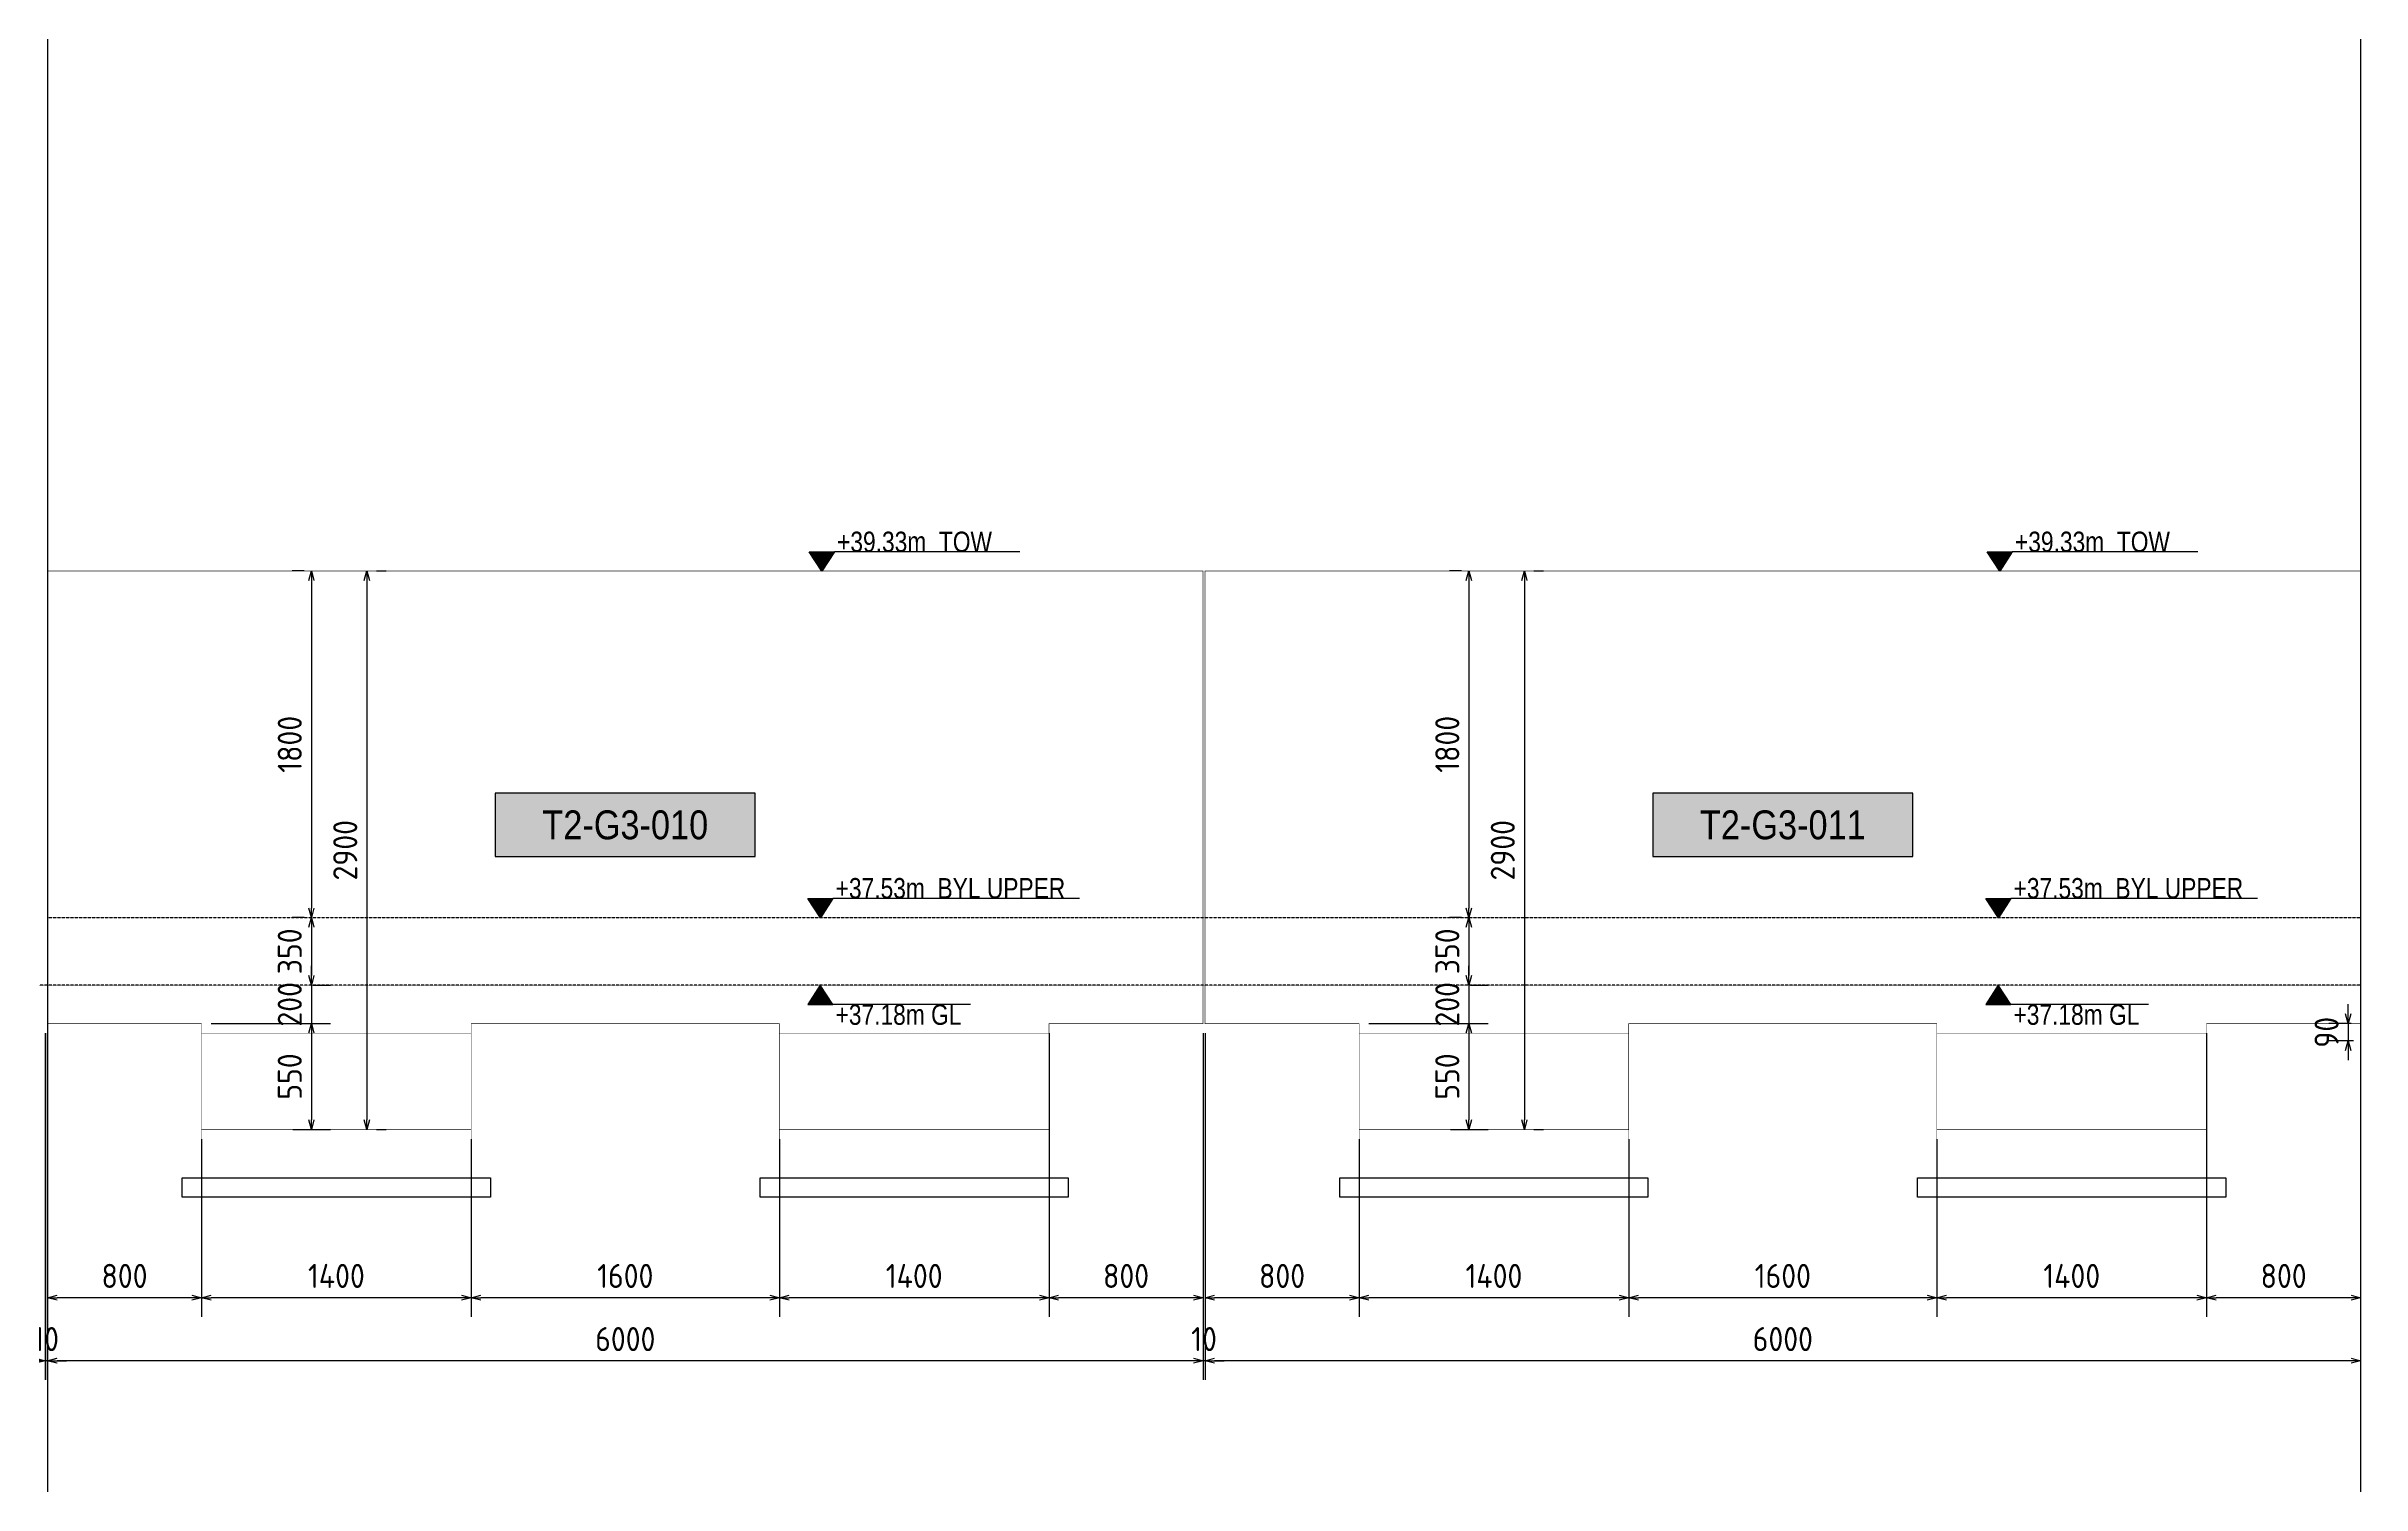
# Model space of a CAD drawing. Header units: centimetres. Extents: x -6122352 to 7132207, y -1694241 to 1947892.
# Drawn here: x 3614100 to 3626121, y 812790 to 820258 of the extents above; entities that cross this region are included whole.
import ezdxf
from ezdxf.enums import TextEntityAlignment as Align

# ---------------------------------------------------------------- set-up
doc = ezdxf.new("R2010")
doc.units = ezdxf.units.CM
doc.header["$MEASUREMENT"] = 0
doc.header["$PDMODE"] = 66
doc.header["$PDSIZE"] = 100
doc.linetypes.add('DASHED2', pattern=[0.375, 0.25, -0.125])
doc.linetypes.add('HIDDEN', pattern=[0.375, 0.25, -0.125])
for name, color, linetype in [('@MI-TYPE-01', 30, 'Continuous'), ('@MI-TYPE-02', 6, 'Continuous'), ('JML-Dimension', 1, 'Continuous'), ('PANEL-TAGS', 7, 'Continuous'), ('SECTION', 130, 'Continuous')]:
    doc.layers.add(name, color=color, linetype=linetype)
doc.styles.add('PANELTAG_STYLE', font='arial.ttf')
doc.styles.add('Schueco-BEMSTIL', font='isocpeur.ttf', dxfattribs={"width": 0.9})
doc.styles.add('txt-Pisa-std', font='arial.ttf', dxfattribs={"width": 0.8})
doc.dimstyles.new('MI- JWC-TXT-2.5 MM', dxfattribs={"dimscale": 1.5, "dimtxt": 2.5, "dimasz": 1, "dimexe": 2, "dimexo": 1, "dimgap": 1, "dimtad": 1, "dimdec": 0, "dimdsep": 46, "dimtxsty": 'Schueco-BEMSTIL', "dimblk": 'OPEN30', "dimcen": 0, "dimdle": 2, "dimclrd": 140, "dimclre": 8, "dimclrt": 40, "dimadec": 0, "dimazin": 2, "dimtfac": 1, "dimtdec": 0, "dimtix": 1, "dimtmove": 2, "dimatfit": 3, "dimldrblk": 'OPEN', "dimfxl": 2, "dimlwd": -1, "dimlwe": -1, "dimarcsym": 0})

# ---------------------------------------------------------------- blocks, each defined once
blk = doc.blocks.new('_Open30')
at = {"color": 0, "linetype": 'ByBlock', "lineweight": -2}
for p, q in [((-1, 0.27), (0, 0)), ((0, 0), (-1, -0.27)), ((0, 0), (-1, 0))]:
    blk.add_line(p, q, dxfattribs=at)
blk = doc.blocks.new('*D2556')
at = {"layer": '@MI-TYPE-01', "color": 8, "transparency": 16777216}
for p, q in [((3614094, 815134), (3614094, 813334)), ((3614104, 815134), (3614104, 813334))]:
    blk.add_line(p, q, dxfattribs=at)
at = {"layer": '@MI-TYPE-01', "color": 140, "transparency": 16777216}
for p, q in [((3614044, 813434), (3613994, 813434)), ((3614104, 813434), (3614094, 813434)), ((3614154, 813434), (3614204, 813434))]:
    blk.add_line(p, q, dxfattribs=at)
at = {"layer": 'Defpoints', "color": 0, "transparency": 16777216}
for p in [(3614094, 815184), (3614104, 815184), (3614094, 813434)]:
    blk.add_point(p, dxfattribs=at)
at = {"layer": '@MI-TYPE-01', "color": 140, "transparency": 16777216, "xscale": 50, "yscale": 50, "zscale": 50}
blk.add_blockref('_Open30', (3614094, 813434), dxfattribs=at)
at = {"layer": '@MI-TYPE-01', "color": 140, "transparency": 16777216, "xscale": 50, "yscale": 50, "zscale": 50, "rotation": 180}
blk.add_blockref('_Open30', (3614104, 813434), dxfattribs=at)
at = {"layer": '@MI-TYPE-01', "color": 40, "transparency": 16777216, "insert": (3614099, 813546), "char_height": 125, "attachment_point": 5, "style": 'Schueco-BEMSTIL'}
blk.add_mtext('10', dxfattribs=at)
blk = doc.blocks.new('_Open')
at = {"color": 0, "linetype": 'ByBlock', "lineweight": -2}
for p, q in [((-1, 0.2), (0, 0)), ((-1, -0.2), (0, 0)), ((0, 0), (-1, 0))]:
    blk.add_line(p, q, dxfattribs=at)
blk = doc.blocks.new('*D2579')
at = {"layer": '@MI-TYPE-01', "color": 8, "transparency": 16777216}
for p, q in [((3619306, 815134), (3619306, 813661)), ((3620106, 815134), (3620106, 813661))]:
    blk.add_line(p, q, dxfattribs=at)
at = {"layer": '@MI-TYPE-01', "color": 140, "transparency": 16777216}
blk.add_line((3620056, 813761), (3619356, 813761), dxfattribs=at)
at = {"layer": 'Defpoints', "color": 0, "transparency": 16777216}
for p in [(3619306, 815184), (3620106, 815184), (3619306, 813761)]:
    blk.add_point(p, dxfattribs=at)
at = {"layer": '@MI-TYPE-01', "color": 140, "transparency": 16777216, "xscale": 50, "yscale": 50, "zscale": 50, "rotation": 180}
blk.add_blockref('_Open30', (3619306, 813761), dxfattribs=at)
at = {"layer": '@MI-TYPE-01', "color": 140, "transparency": 16777216, "xscale": 50, "yscale": 50, "zscale": 50}
blk.add_blockref('_Open30', (3620106, 813761), dxfattribs=at)
at = {"layer": '@MI-TYPE-01', "color": 40, "transparency": 16777216, "insert": (3619706, 813874), "char_height": 125, "attachment_point": 5, "style": 'Schueco-BEMSTIL'}
blk.add_mtext('800', dxfattribs=at)
blk = doc.blocks.new('*D2580')
at = {"layer": '@MI-TYPE-01', "color": 8, "transparency": 16777216}
for p, q in [((3619306, 815134), (3619306, 813661)), ((3617906, 814584), (3617906, 813661))]:
    blk.add_line(p, q, dxfattribs=at)
at = {"layer": '@MI-TYPE-01', "color": 140, "transparency": 16777216}
blk.add_line((3619256, 813761), (3617956, 813761), dxfattribs=at)
at = {"layer": 'Defpoints', "color": 0, "transparency": 16777216}
for p in [(3619306, 815184), (3617906, 814634), (3617906, 813761)]:
    blk.add_point(p, dxfattribs=at)
at = {"layer": '@MI-TYPE-01', "color": 140, "transparency": 16777216, "xscale": 50, "yscale": 50, "zscale": 50, "rotation": 180}
blk.add_blockref('_Open30', (3617906, 813761), dxfattribs=at)
at = {"layer": '@MI-TYPE-01', "color": 140, "transparency": 16777216, "xscale": 50, "yscale": 50, "zscale": 50}
blk.add_blockref('_Open30', (3619306, 813761), dxfattribs=at)
at = {"layer": '@MI-TYPE-01', "color": 40, "transparency": 16777216, "insert": (3618606, 813874), "char_height": 125, "attachment_point": 5, "style": 'Schueco-BEMSTIL'}
blk.add_mtext('1400', dxfattribs=at)
blk = doc.blocks.new('*D2581')
at = {"layer": '@MI-TYPE-01', "color": 8, "transparency": 16777216}
for p, q in [((3616306, 814584), (3616306, 813661)), ((3617906, 814584), (3617906, 813661))]:
    blk.add_line(p, q, dxfattribs=at)
at = {"layer": '@MI-TYPE-01', "color": 140, "transparency": 16777216}
blk.add_line((3617856, 813761), (3616356, 813761), dxfattribs=at)
at = {"layer": 'Defpoints', "color": 0, "transparency": 16777216}
for p in [(3616306, 814634), (3617906, 814634), (3616306, 813761)]:
    blk.add_point(p, dxfattribs=at)
at = {"layer": '@MI-TYPE-01', "color": 140, "transparency": 16777216, "xscale": 50, "yscale": 50, "zscale": 50, "rotation": 180}
blk.add_blockref('_Open30', (3616306, 813761), dxfattribs=at)
at = {"layer": '@MI-TYPE-01', "color": 140, "transparency": 16777216, "xscale": 50, "yscale": 50, "zscale": 50}
blk.add_blockref('_Open30', (3617906, 813761), dxfattribs=at)
at = {"layer": '@MI-TYPE-01', "color": 40, "transparency": 16777216, "insert": (3617106, 813874), "char_height": 125, "attachment_point": 5, "style": 'Schueco-BEMSTIL'}
blk.add_mtext('1600', dxfattribs=at)
blk = doc.blocks.new('*D2582')
at = {"layer": '@MI-TYPE-01', "color": 8, "transparency": 16777216}
for p, q in [((3614906, 814584), (3614906, 813661)), ((3616306, 814584), (3616306, 813661))]:
    blk.add_line(p, q, dxfattribs=at)
at = {"layer": '@MI-TYPE-01', "color": 140, "transparency": 16777216}
blk.add_line((3616256, 813761), (3614956, 813761), dxfattribs=at)
at = {"layer": 'Defpoints', "color": 0, "transparency": 16777216}
for p in [(3614906, 814634), (3616306, 814634), (3614906, 813761)]:
    blk.add_point(p, dxfattribs=at)
at = {"layer": '@MI-TYPE-01', "color": 140, "transparency": 16777216, "xscale": 50, "yscale": 50, "zscale": 50, "rotation": 180}
blk.add_blockref('_Open30', (3614906, 813761), dxfattribs=at)
at = {"layer": '@MI-TYPE-01', "color": 140, "transparency": 16777216, "xscale": 50, "yscale": 50, "zscale": 50}
blk.add_blockref('_Open30', (3616306, 813761), dxfattribs=at)
at = {"layer": '@MI-TYPE-01', "color": 40, "transparency": 16777216, "insert": (3615606, 813874), "char_height": 125, "attachment_point": 5, "style": 'Schueco-BEMSTIL'}
blk.add_mtext('1400', dxfattribs=at)
blk = doc.blocks.new('*D2583')
at = {"layer": '@MI-TYPE-01', "color": 8, "transparency": 16777216}
for p, q in [((3614106, 815134), (3614106, 813661)), ((3614906, 814584), (3614906, 813661))]:
    blk.add_line(p, q, dxfattribs=at)
at = {"layer": '@MI-TYPE-01', "color": 140, "transparency": 16777216}
blk.add_line((3614856, 813761), (3614156, 813761), dxfattribs=at)
at = {"layer": 'Defpoints', "color": 0, "transparency": 16777216}
for p in [(3614106, 815184), (3614906, 814634), (3614106, 813761)]:
    blk.add_point(p, dxfattribs=at)
at = {"layer": '@MI-TYPE-01', "color": 140, "transparency": 16777216, "xscale": 50, "yscale": 50, "zscale": 50, "rotation": 180}
blk.add_blockref('_Open30', (3614106, 813761), dxfattribs=at)
at = {"layer": '@MI-TYPE-01', "color": 140, "transparency": 16777216, "xscale": 50, "yscale": 50, "zscale": 50}
blk.add_blockref('_Open30', (3614906, 813761), dxfattribs=at)
at = {"layer": '@MI-TYPE-01', "color": 40, "transparency": 16777216, "insert": (3614506, 813874), "char_height": 125, "attachment_point": 5, "style": 'Schueco-BEMSTIL'}
blk.add_mtext('800', dxfattribs=at)
blk = doc.blocks.new('*D2584')
at = {"layer": '@MI-TYPE-01', "color": 8, "transparency": 16777216}
for p, q in [((3614106, 815134), (3614106, 813334)), ((3620106, 815134), (3620106, 813334))]:
    blk.add_line(p, q, dxfattribs=at)
at = {"layer": '@MI-TYPE-01', "color": 140, "transparency": 16777216}
blk.add_line((3620056, 813434), (3614156, 813434), dxfattribs=at)
at = {"layer": 'Defpoints', "color": 0, "transparency": 16777216}
for p in [(3614106, 815184), (3620106, 815184), (3614106, 813434)]:
    blk.add_point(p, dxfattribs=at)
at = {"layer": '@MI-TYPE-01', "color": 140, "transparency": 16777216, "xscale": 50, "yscale": 50, "zscale": 50, "rotation": 180}
blk.add_blockref('_Open30', (3614106, 813434), dxfattribs=at)
at = {"layer": '@MI-TYPE-01', "color": 140, "transparency": 16777216, "xscale": 50, "yscale": 50, "zscale": 50}
blk.add_blockref('_Open30', (3620106, 813434), dxfattribs=at)
at = {"layer": '@MI-TYPE-01', "color": 40, "transparency": 16777216, "insert": (3617106, 813546), "char_height": 125, "attachment_point": 5, "style": 'Schueco-BEMSTIL'}
blk.add_mtext('6000', dxfattribs=at)
blk = doc.blocks.new('*D2587')
at = {"layer": '@MI-TYPE-01', "color": 8, "transparency": 16777216}
for p, q in [((3620106, 815134), (3620106, 813334)), ((3620116, 815134), (3620116, 813334))]:
    blk.add_line(p, q, dxfattribs=at)
at = {"layer": '@MI-TYPE-01', "color": 140, "transparency": 16777216}
for p, q in [((3620056, 813434), (3620006, 813434)), ((3620116, 813434), (3620106, 813434)), ((3620166, 813434), (3620216, 813434))]:
    blk.add_line(p, q, dxfattribs=at)
at = {"layer": 'Defpoints', "color": 0, "transparency": 16777216}
for p in [(3620106, 815184), (3620116, 815184), (3620106, 813434)]:
    blk.add_point(p, dxfattribs=at)
at = {"layer": '@MI-TYPE-01', "color": 140, "transparency": 16777216, "xscale": 50, "yscale": 50, "zscale": 50}
blk.add_blockref('_Open30', (3620106, 813434), dxfattribs=at)
at = {"layer": '@MI-TYPE-01', "color": 140, "transparency": 16777216, "xscale": 50, "yscale": 50, "zscale": 50, "rotation": 180}
blk.add_blockref('_Open30', (3620116, 813434), dxfattribs=at)
at = {"layer": '@MI-TYPE-01', "color": 40, "transparency": 16777216, "insert": (3620111, 813546), "char_height": 125, "attachment_point": 5, "style": 'Schueco-BEMSTIL'}
blk.add_mtext('10', dxfattribs=at)
blk = doc.blocks.new('T2-ELE FT')
at = {"color": 12, "linetype": 'HIDDEN', "ltscale": 5, "const_width": 2}
blk.add_lwpolyline([(30306558, 1676366), (30306558, 1676866), (30307958, 1676866), (30307958, 1676366)], dxfattribs=at)
at = {"color": 12, "ltscale": 20, "const_width": 2}
blk.add_lwpolyline([(30306558, 1676366), (30307958, 1676366), (30307958, 1676116), (30306558, 1676116)], close=True, dxfattribs=at)
at = {"color": 8, "ltscale": 20}
blk.add_lwpolyline([(30306458, 1676116), (30308058, 1676116), (30308058, 1676016), (30306458, 1676016)], close=True, dxfattribs=at)
blk = doc.blocks.new('*D2585')
at = {"layer": '@MI-TYPE-01', "color": 8, "transparency": 16777216}
for p, q in [((3615438, 817534), (3615376, 817534)), ((3615438, 815734), (3615376, 815734))]:
    blk.add_line(p, q, dxfattribs=at)
at = {"layer": '@MI-TYPE-01', "color": 140, "transparency": 16777216}
blk.add_line((3615476, 817484), (3615476, 815784), dxfattribs=at)
at = {"layer": 'Defpoints', "color": 0, "transparency": 16777216}
for p in [(3615488, 817534), (3615476, 815734), (3615488, 815734)]:
    blk.add_point(p, dxfattribs=at)
at = {"layer": '@MI-TYPE-01', "color": 140, "transparency": 16777216, "xscale": 50, "yscale": 50, "zscale": 50}
for p, rotation in [((3615476, 817534), 90), ((3615476, 815734), 270)]:
    blk.add_blockref('_Open30', p, dxfattribs=dict(at, rotation=rotation))
at = {"layer": '@MI-TYPE-01', "color": 40, "transparency": 16777216, "insert": (3615364, 816634), "char_height": 125, "attachment_point": 5, "rotation": 90, "style": 'Schueco-BEMSTIL'}
blk.add_mtext('1800', dxfattribs=at)
blk = doc.blocks.new('*D2586')
at = {"layer": '@MI-TYPE-01', "color": 140, "transparency": 16777216}
blk.add_line((3615764, 817484), (3615764, 814684), dxfattribs=at)
at = {"layer": '@MI-TYPE-01', "color": 8, "transparency": 16777216}
for p, q in [((3615814, 817534), (3615864, 817534)), ((3615814, 814634), (3615864, 814634))]:
    blk.add_line(p, q, dxfattribs=at)
at = {"layer": 'Defpoints', "color": 0, "transparency": 16777216}
for p in [(3615764, 817534), (3615764, 814634), (3615764, 814634)]:
    blk.add_point(p, dxfattribs=at)
at = {"layer": '@MI-TYPE-01', "color": 140, "transparency": 16777216, "xscale": 50, "yscale": 50, "zscale": 50}
for p, rotation in [((3615764, 817534), 90), ((3615764, 814634), 270)]:
    blk.add_blockref('_Open30', p, dxfattribs=dict(at, rotation=rotation))
at = {"layer": '@MI-TYPE-01', "color": 40, "transparency": 16777216, "insert": (3615652, 816084), "char_height": 125, "attachment_point": 5, "rotation": 90, "style": 'Schueco-BEMSTIL'}
blk.add_mtext('2900', dxfattribs=at)
blk = doc.blocks.new('*D2575')
at = {"layer": '@MI-TYPE-01', "color": 8, "transparency": 16777216}
for p, q in [((3625316, 815134), (3625316, 813661)), ((3626116, 815134), (3626116, 813661))]:
    blk.add_line(p, q, dxfattribs=at)
at = {"layer": '@MI-TYPE-01', "color": 140, "transparency": 16777216}
blk.add_line((3626066, 813761), (3625366, 813761), dxfattribs=at)
at = {"layer": 'Defpoints', "color": 0, "transparency": 16777216}
for p in [(3625316, 815184), (3626116, 815184), (3625316, 813761)]:
    blk.add_point(p, dxfattribs=at)
at = {"layer": '@MI-TYPE-01', "color": 140, "transparency": 16777216, "xscale": 50, "yscale": 50, "zscale": 50, "rotation": 180}
blk.add_blockref('_Open30', (3625316, 813761), dxfattribs=at)
at = {"layer": '@MI-TYPE-01', "color": 140, "transparency": 16777216, "xscale": 50, "yscale": 50, "zscale": 50}
blk.add_blockref('_Open30', (3626116, 813761), dxfattribs=at)
at = {"layer": '@MI-TYPE-01', "color": 40, "transparency": 16777216, "insert": (3625716, 813874), "char_height": 125, "attachment_point": 5, "style": 'Schueco-BEMSTIL'}
blk.add_mtext('800', dxfattribs=at)
blk = doc.blocks.new('*D2576')
at = {"layer": '@MI-TYPE-01', "color": 8, "transparency": 16777216}
for p, q in [((3625316, 815134), (3625316, 813661)), ((3623916, 814584), (3623916, 813661))]:
    blk.add_line(p, q, dxfattribs=at)
at = {"layer": '@MI-TYPE-01', "color": 140, "transparency": 16777216}
blk.add_line((3625266, 813761), (3623966, 813761), dxfattribs=at)
at = {"layer": 'Defpoints', "color": 0, "transparency": 16777216}
for p in [(3625316, 815184), (3623916, 814634), (3623916, 813761)]:
    blk.add_point(p, dxfattribs=at)
at = {"layer": '@MI-TYPE-01', "color": 140, "transparency": 16777216, "xscale": 50, "yscale": 50, "zscale": 50, "rotation": 180}
blk.add_blockref('_Open30', (3623916, 813761), dxfattribs=at)
at = {"layer": '@MI-TYPE-01', "color": 140, "transparency": 16777216, "xscale": 50, "yscale": 50, "zscale": 50}
blk.add_blockref('_Open30', (3625316, 813761), dxfattribs=at)
at = {"layer": '@MI-TYPE-01', "color": 40, "transparency": 16777216, "insert": (3624616, 813874), "char_height": 125, "attachment_point": 5, "style": 'Schueco-BEMSTIL'}
blk.add_mtext('1400', dxfattribs=at)
blk = doc.blocks.new('*D2577')
at = {"layer": '@MI-TYPE-01', "color": 8, "transparency": 16777216}
for p, q in [((3622316, 814584), (3622316, 813661)), ((3623916, 814584), (3623916, 813661))]:
    blk.add_line(p, q, dxfattribs=at)
at = {"layer": '@MI-TYPE-01', "color": 140, "transparency": 16777216}
blk.add_line((3623866, 813761), (3622366, 813761), dxfattribs=at)
at = {"layer": 'Defpoints', "color": 0, "transparency": 16777216}
for p in [(3622316, 814634), (3623916, 814634), (3622316, 813761)]:
    blk.add_point(p, dxfattribs=at)
at = {"layer": '@MI-TYPE-01', "color": 140, "transparency": 16777216, "xscale": 50, "yscale": 50, "zscale": 50, "rotation": 180}
blk.add_blockref('_Open30', (3622316, 813761), dxfattribs=at)
at = {"layer": '@MI-TYPE-01', "color": 140, "transparency": 16777216, "xscale": 50, "yscale": 50, "zscale": 50}
blk.add_blockref('_Open30', (3623916, 813761), dxfattribs=at)
at = {"layer": '@MI-TYPE-01', "color": 40, "transparency": 16777216, "insert": (3623116, 813874), "char_height": 125, "attachment_point": 5, "style": 'Schueco-BEMSTIL'}
blk.add_mtext('1600', dxfattribs=at)
blk = doc.blocks.new('*D2578')
at = {"layer": '@MI-TYPE-01', "color": 8, "transparency": 16777216}
for p, q in [((3620916, 814584), (3620916, 813661)), ((3622316, 814584), (3622316, 813661))]:
    blk.add_line(p, q, dxfattribs=at)
at = {"layer": '@MI-TYPE-01', "color": 140, "transparency": 16777216}
blk.add_line((3622266, 813761), (3620966, 813761), dxfattribs=at)
at = {"layer": 'Defpoints', "color": 0, "transparency": 16777216}
for p in [(3620916, 814634), (3622316, 814634), (3620916, 813761)]:
    blk.add_point(p, dxfattribs=at)
at = {"layer": '@MI-TYPE-01', "color": 140, "transparency": 16777216, "xscale": 50, "yscale": 50, "zscale": 50, "rotation": 180}
blk.add_blockref('_Open30', (3620916, 813761), dxfattribs=at)
at = {"layer": '@MI-TYPE-01', "color": 140, "transparency": 16777216, "xscale": 50, "yscale": 50, "zscale": 50}
blk.add_blockref('_Open30', (3622316, 813761), dxfattribs=at)
at = {"layer": '@MI-TYPE-01', "color": 40, "transparency": 16777216, "insert": (3621616, 813874), "char_height": 125, "attachment_point": 5, "style": 'Schueco-BEMSTIL'}
blk.add_mtext('1400', dxfattribs=at)
blk = doc.blocks.new('*D2572')
at = {"layer": '@MI-TYPE-01', "color": 8, "transparency": 16777216}
for p, q in [((3620116, 815134), (3620116, 813661)), ((3620916, 814584), (3620916, 813661))]:
    blk.add_line(p, q, dxfattribs=at)
at = {"layer": '@MI-TYPE-01', "color": 140, "transparency": 16777216}
blk.add_line((3620866, 813761), (3620166, 813761), dxfattribs=at)
at = {"layer": 'Defpoints', "color": 0, "transparency": 16777216}
for p in [(3620116, 815184), (3620916, 814634), (3620116, 813761)]:
    blk.add_point(p, dxfattribs=at)
at = {"layer": '@MI-TYPE-01', "color": 140, "transparency": 16777216, "xscale": 50, "yscale": 50, "zscale": 50, "rotation": 180}
blk.add_blockref('_Open30', (3620116, 813761), dxfattribs=at)
at = {"layer": '@MI-TYPE-01', "color": 140, "transparency": 16777216, "xscale": 50, "yscale": 50, "zscale": 50}
blk.add_blockref('_Open30', (3620916, 813761), dxfattribs=at)
at = {"layer": '@MI-TYPE-01', "color": 40, "transparency": 16777216, "insert": (3620516, 813874), "char_height": 125, "attachment_point": 5, "style": 'Schueco-BEMSTIL'}
blk.add_mtext('800', dxfattribs=at)
blk = doc.blocks.new('*D2573')
at = {"layer": '@MI-TYPE-01', "color": 8, "transparency": 16777216}
for p, q in [((3620116, 815134), (3620116, 813334)), ((3626116, 815134), (3626116, 813334))]:
    blk.add_line(p, q, dxfattribs=at)
at = {"layer": '@MI-TYPE-01', "color": 140, "transparency": 16777216}
blk.add_line((3626066, 813434), (3620166, 813434), dxfattribs=at)
at = {"layer": 'Defpoints', "color": 0, "transparency": 16777216}
for p in [(3620116, 815184), (3626116, 815184), (3620116, 813434)]:
    blk.add_point(p, dxfattribs=at)
at = {"layer": '@MI-TYPE-01', "color": 140, "transparency": 16777216, "xscale": 50, "yscale": 50, "zscale": 50, "rotation": 180}
blk.add_blockref('_Open30', (3620116, 813434), dxfattribs=at)
at = {"layer": '@MI-TYPE-01', "color": 140, "transparency": 16777216, "xscale": 50, "yscale": 50, "zscale": 50}
blk.add_blockref('_Open30', (3626116, 813434), dxfattribs=at)
at = {"layer": '@MI-TYPE-01', "color": 40, "transparency": 16777216, "insert": (3623116, 813546), "char_height": 125, "attachment_point": 5, "style": 'Schueco-BEMSTIL'}
blk.add_mtext('6000', dxfattribs=at)
blk = doc.blocks.new('*D2574')
at = {"layer": '@MI-TYPE-01', "color": 8, "transparency": 16777216}
for p, q in [((3620106, 815134), (3620106, 813334)), ((3620116, 815134), (3620116, 813334))]:
    blk.add_line(p, q, dxfattribs=at)
at = {"layer": '@MI-TYPE-01', "color": 140, "transparency": 16777216}
for p, q in [((3620056, 813434), (3620006, 813434)), ((3620116, 813434), (3620106, 813434)), ((3620166, 813434), (3620216, 813434))]:
    blk.add_line(p, q, dxfattribs=at)
at = {"layer": 'Defpoints', "color": 0, "transparency": 16777216}
for p in [(3620106, 815184), (3620116, 815184), (3620106, 813434)]:
    blk.add_point(p, dxfattribs=at)
at = {"layer": '@MI-TYPE-01', "color": 140, "transparency": 16777216, "xscale": 50, "yscale": 50, "zscale": 50}
blk.add_blockref('_Open30', (3620106, 813434), dxfattribs=at)
at = {"layer": '@MI-TYPE-01', "color": 140, "transparency": 16777216, "xscale": 50, "yscale": 50, "zscale": 50, "rotation": 180}
blk.add_blockref('_Open30', (3620116, 813434), dxfattribs=at)
at = {"layer": '@MI-TYPE-01', "color": 40, "transparency": 16777216, "insert": (3620111, 813546), "char_height": 125, "attachment_point": 5, "style": 'Schueco-BEMSTIL'}
blk.add_mtext('10', dxfattribs=at)
blk = doc.blocks.new('*U2058')
at = {"layer": 'JML-Dimension'}
h = blk.add_hatch(color=10, dxfattribs=at)
h.dxf.hatch_style = 1
h.paths.add_polyline_path([(0, 0), (-1.54, 2.37), (1.54, 2.37)])
blk.add_line((24.31, 2.37), (1.54, 2.37), dxfattribs=at)
blk.add_lwpolyline([(0, 0), (-1.54, 2.37), (1.54, 2.37), (0, 0)], dxfattribs=at)
at = {"color": 5, "style": 'txt-Pisa-std', "width": 0.8}
blk.add_attdef('+0.0', text='', height=2.5, dxfattribs=at).set_placement((1.87, 2.37), align=Align.BOTTOM_LEFT)
blk = doc.blocks.new('*U2056')
at = {"layer": 'JML-Dimension'}
h = blk.add_hatch(color=10, dxfattribs=at)
h.dxf.hatch_style = 1
h.paths.add_polyline_path([(0, 0), (-1.54, 2.37), (1.54, 2.37)])
blk.add_line((31.81, 2.37), (1.54, 2.37), dxfattribs=at)
blk.add_lwpolyline([(0, 0), (-1.54, 2.37), (1.54, 2.37), (0, 0)], dxfattribs=at)
at = {"color": 5, "style": 'txt-Pisa-std', "width": 0.8}
blk.add_attdef('+0.0', text='', height=2.5, dxfattribs=at).set_placement((1.87, 2.37), align=Align.BOTTOM_LEFT)
blk = doc.blocks.new('*U2214')
at = {"layer": 'JML-Dimension'}
h = blk.add_hatch(color=10, dxfattribs=at)
h.dxf.hatch_style = 1
h.paths.add_polyline_path([(0, 0), (-1.54, 2.37), (1.54, 2.37)])
blk.add_line((18.43, 2.37), (1.54, 2.37), dxfattribs=at)
blk.add_lwpolyline([(0, 0), (-1.54, 2.37), (1.54, 2.37), (0, 0)], dxfattribs=at)
at = {"color": 5, "style": 'txt-Pisa-std', "width": 0.8}
blk.add_attdef('+0.0', text='', height=2.5, dxfattribs=at).set_placement((1.87, 2.37), align=Align.BOTTOM_LEFT)
blk = doc.blocks.new('*D2588')
at = {"layer": '@MI-TYPE-01', "color": 8, "transparency": 16777216}
for p, q in [((3615438, 815734), (3615376, 815734)), ((3615484, 815384), (3615576, 815384))]:
    blk.add_line(p, q, dxfattribs=at)
at = {"layer": '@MI-TYPE-01', "color": 140, "transparency": 16777216}
blk.add_line((3615476, 815684), (3615476, 815434), dxfattribs=at)
at = {"layer": 'Defpoints', "color": 0, "transparency": 16777216}
for p in [(3615488, 815734), (3615434, 815384), (3615476, 815384)]:
    blk.add_point(p, dxfattribs=at)
at = {"layer": '@MI-TYPE-01', "color": 140, "transparency": 16777216, "xscale": 50, "yscale": 50, "zscale": 50}
for p, rotation in [((3615476, 815734), 90), ((3615476, 815384), 270)]:
    blk.add_blockref('_Open30', p, dxfattribs=dict(at, rotation=rotation))
at = {"layer": '@MI-TYPE-01', "color": 40, "transparency": 16777216, "insert": (3615364, 815559), "char_height": 125, "attachment_point": 5, "rotation": 90, "style": 'Schueco-BEMSTIL'}
blk.add_mtext('350', dxfattribs=at)
blk = doc.blocks.new('*D2589')
at = {"layer": '@MI-TYPE-01', "color": 140, "transparency": 16777216}
for p, q in [((3615476, 815434), (3615476, 815484)), ((3615476, 815384), (3615476, 815184)), ((3615476, 815134), (3615476, 815084))]:
    blk.add_line(p, q, dxfattribs=at)
at = {"layer": '@MI-TYPE-01', "color": 8, "transparency": 16777216}
for p, q in [((3615484, 815384), (3615576, 815384)), ((3614956, 815184), (3615576, 815184))]:
    blk.add_line(p, q, dxfattribs=at)
at = {"layer": 'Defpoints', "color": 0, "transparency": 16777216}
for p in [(3615434, 815384), (3614906, 815184), (3615476, 815184)]:
    blk.add_point(p, dxfattribs=at)
at = {"layer": '@MI-TYPE-01', "color": 140, "transparency": 16777216, "xscale": 50, "yscale": 50, "zscale": 50}
for p, rotation in [((3615476, 815384), 270), ((3615476, 815184), 90)]:
    blk.add_blockref('_Open30', p, dxfattribs=dict(at, rotation=rotation))
at = {"layer": '@MI-TYPE-01', "color": 40, "transparency": 16777216, "insert": (3615364, 815284), "char_height": 125, "attachment_point": 5, "rotation": 90, "style": 'Schueco-BEMSTIL'}
blk.add_mtext('200', dxfattribs=at)
blk = doc.blocks.new('*D2590')
at = {"layer": '@MI-TYPE-01', "color": 8, "transparency": 16777216}
for p, q in [((3614956, 815184), (3615576, 815184)), ((3615380, 814634), (3615576, 814634))]:
    blk.add_line(p, q, dxfattribs=at)
at = {"layer": '@MI-TYPE-01', "color": 140, "transparency": 16777216}
blk.add_line((3615476, 815134), (3615476, 814684), dxfattribs=at)
at = {"layer": 'Defpoints', "color": 0, "transparency": 16777216}
for p in [(3614906, 815184), (3615330, 814634), (3615476, 814634)]:
    blk.add_point(p, dxfattribs=at)
at = {"layer": '@MI-TYPE-01', "color": 140, "transparency": 16777216, "xscale": 50, "yscale": 50, "zscale": 50}
for p, rotation in [((3615476, 815184), 90), ((3615476, 814634), 270)]:
    blk.add_blockref('_Open30', p, dxfattribs=dict(at, rotation=rotation))
at = {"layer": '@MI-TYPE-01', "color": 40, "transparency": 16777216, "insert": (3615364, 814909), "char_height": 125, "attachment_point": 5, "rotation": 90, "style": 'Schueco-BEMSTIL'}
blk.add_mtext('550', dxfattribs=at)
blk = doc.blocks.new('*D2594')
at = {"layer": '@MI-TYPE-01', "color": 8, "transparency": 16777216}
for p, q in [((3621448, 817534), (3621386, 817534)), ((3621448, 815734), (3621386, 815734))]:
    blk.add_line(p, q, dxfattribs=at)
at = {"layer": '@MI-TYPE-01', "color": 140, "transparency": 16777216}
blk.add_line((3621486, 817484), (3621486, 815784), dxfattribs=at)
at = {"layer": 'Defpoints', "color": 0, "transparency": 16777216}
for p in [(3621498, 817534), (3621486, 815734), (3621498, 815734)]:
    blk.add_point(p, dxfattribs=at)
at = {"layer": '@MI-TYPE-01', "color": 140, "transparency": 16777216, "xscale": 50, "yscale": 50, "zscale": 50}
for p, rotation in [((3621486, 817534), 90), ((3621486, 815734), 270)]:
    blk.add_blockref('_Open30', p, dxfattribs=dict(at, rotation=rotation))
at = {"layer": '@MI-TYPE-01', "color": 40, "transparency": 16777216, "insert": (3621374, 816634), "char_height": 125, "attachment_point": 5, "rotation": 90, "style": 'Schueco-BEMSTIL'}
blk.add_mtext('1800', dxfattribs=at)
blk = doc.blocks.new('*D2595')
at = {"layer": '@MI-TYPE-01', "color": 140, "transparency": 16777216}
blk.add_line((3621774, 817484), (3621774, 814684), dxfattribs=at)
at = {"layer": '@MI-TYPE-01', "color": 8, "transparency": 16777216}
for p, q in [((3621824, 817534), (3621874, 817534)), ((3621824, 814634), (3621874, 814634))]:
    blk.add_line(p, q, dxfattribs=at)
at = {"layer": 'Defpoints', "color": 0, "transparency": 16777216}
for p in [(3621774, 817534), (3621774, 814634), (3621774, 814634)]:
    blk.add_point(p, dxfattribs=at)
at = {"layer": '@MI-TYPE-01', "color": 140, "transparency": 16777216, "xscale": 50, "yscale": 50, "zscale": 50}
for p, rotation in [((3621774, 817534), 90), ((3621774, 814634), 270)]:
    blk.add_blockref('_Open30', p, dxfattribs=dict(at, rotation=rotation))
at = {"layer": '@MI-TYPE-01', "color": 40, "transparency": 16777216, "insert": (3621662, 816084), "char_height": 125, "attachment_point": 5, "rotation": 90, "style": 'Schueco-BEMSTIL'}
blk.add_mtext('2900', dxfattribs=at)
blk = doc.blocks.new('*D2591')
at = {"layer": '@MI-TYPE-01', "color": 8, "transparency": 16777216}
for p, q in [((3621448, 815734), (3621386, 815734)), ((3621494, 815384), (3621586, 815384))]:
    blk.add_line(p, q, dxfattribs=at)
at = {"layer": '@MI-TYPE-01', "color": 140, "transparency": 16777216}
blk.add_line((3621486, 815684), (3621486, 815434), dxfattribs=at)
at = {"layer": 'Defpoints', "color": 0, "transparency": 16777216}
for p in [(3621498, 815734), (3621444, 815384), (3621486, 815384)]:
    blk.add_point(p, dxfattribs=at)
at = {"layer": '@MI-TYPE-01', "color": 140, "transparency": 16777216, "xscale": 50, "yscale": 50, "zscale": 50}
for p, rotation in [((3621486, 815734), 90), ((3621486, 815384), 270)]:
    blk.add_blockref('_Open30', p, dxfattribs=dict(at, rotation=rotation))
at = {"layer": '@MI-TYPE-01', "color": 40, "transparency": 16777216, "insert": (3621374, 815559), "char_height": 125, "attachment_point": 5, "rotation": 90, "style": 'Schueco-BEMSTIL'}
blk.add_mtext('350', dxfattribs=at)
blk = doc.blocks.new('*D2592')
at = {"layer": '@MI-TYPE-01', "color": 140, "transparency": 16777216}
for p, q in [((3621486, 815434), (3621486, 815484)), ((3621486, 815384), (3621486, 815184)), ((3621486, 815134), (3621486, 815084))]:
    blk.add_line(p, q, dxfattribs=at)
at = {"layer": '@MI-TYPE-01', "color": 8, "transparency": 16777216}
for p, q in [((3621494, 815384), (3621586, 815384)), ((3620966, 815184), (3621586, 815184))]:
    blk.add_line(p, q, dxfattribs=at)
at = {"layer": 'Defpoints', "color": 0, "transparency": 16777216}
for p in [(3621444, 815384), (3620916, 815184), (3621486, 815184)]:
    blk.add_point(p, dxfattribs=at)
at = {"layer": '@MI-TYPE-01', "color": 140, "transparency": 16777216, "xscale": 50, "yscale": 50, "zscale": 50}
for p, rotation in [((3621486, 815384), 270), ((3621486, 815184), 90)]:
    blk.add_blockref('_Open30', p, dxfattribs=dict(at, rotation=rotation))
at = {"layer": '@MI-TYPE-01', "color": 40, "transparency": 16777216, "insert": (3621374, 815284), "char_height": 125, "attachment_point": 5, "rotation": 90, "style": 'Schueco-BEMSTIL'}
blk.add_mtext('200', dxfattribs=at)
blk = doc.blocks.new('*D2593')
at = {"layer": '@MI-TYPE-01', "color": 8, "transparency": 16777216}
for p, q in [((3620966, 815184), (3621586, 815184)), ((3621390, 814634), (3621586, 814634))]:
    blk.add_line(p, q, dxfattribs=at)
at = {"layer": '@MI-TYPE-01', "color": 140, "transparency": 16777216}
blk.add_line((3621486, 815134), (3621486, 814684), dxfattribs=at)
at = {"layer": 'Defpoints', "color": 0, "transparency": 16777216}
for p in [(3620916, 815184), (3621340, 814634), (3621486, 814634)]:
    blk.add_point(p, dxfattribs=at)
at = {"layer": '@MI-TYPE-01', "color": 140, "transparency": 16777216, "xscale": 50, "yscale": 50, "zscale": 50}
for p, rotation in [((3621486, 815184), 90), ((3621486, 814634), 270)]:
    blk.add_blockref('_Open30', p, dxfattribs=dict(at, rotation=rotation))
at = {"layer": '@MI-TYPE-01', "color": 40, "transparency": 16777216, "insert": (3621374, 814909), "char_height": 125, "attachment_point": 5, "rotation": 90, "style": 'Schueco-BEMSTIL'}
blk.add_mtext('550', dxfattribs=at)
blk = doc.blocks.new('*D2772')
at = {"layer": '@MI-TYPE-01', "color": 140, "transparency": 16777216}
for p, q in [((3615476, 815434), (3615476, 815484)), ((3615476, 815384), (3615476, 815184)), ((3615476, 815134), (3615476, 815084))]:
    blk.add_line(p, q, dxfattribs=at)
at = {"layer": '@MI-TYPE-01', "color": 8, "transparency": 16777216}
for p, q in [((3615484, 815384), (3615576, 815384)), ((3614956, 815184), (3615576, 815184))]:
    blk.add_line(p, q, dxfattribs=at)
at = {"layer": 'Defpoints', "color": 0, "transparency": 16777216}
for p in [(3615434, 815384), (3614906, 815184), (3615476, 815184)]:
    blk.add_point(p, dxfattribs=at)
at = {"layer": '@MI-TYPE-01', "color": 140, "transparency": 16777216, "xscale": 50, "yscale": 50, "zscale": 50}
for p, rotation in [((3615476, 815384), 270), ((3615476, 815184), 90)]:
    blk.add_blockref('_Open30', p, dxfattribs=dict(at, rotation=rotation))
at = {"layer": '@MI-TYPE-01', "color": 40, "transparency": 16777216, "insert": (3615364, 815284), "char_height": 125, "attachment_point": 5, "rotation": 90, "style": 'Schueco-BEMSTIL'}
blk.add_mtext('200', dxfattribs=at)
blk = doc.blocks.new('*D2898')
at = {"layer": '@MI-TYPE-01', "color": 8, "transparency": 16777216}
for p, q in [((3626066, 815184), (3625951, 815184)), ((3626078, 815094), (3625951, 815094))]:
    blk.add_line(p, q, dxfattribs=at)
at = {"layer": '@MI-TYPE-01', "color": 140, "transparency": 16777216}
for p, q in [((3626051, 815234), (3626051, 815284)), ((3626051, 815184), (3626051, 815094)), ((3626051, 815044), (3626051, 814994))]:
    blk.add_line(p, q, dxfattribs=at)
at = {"layer": 'Defpoints', "color": 0, "transparency": 16777216}
for p in [(3626116, 815184), (3626051, 815094), (3626128, 815094)]:
    blk.add_point(p, dxfattribs=at)
at = {"layer": '@MI-TYPE-01', "color": 140, "transparency": 16777216, "xscale": 50, "yscale": 50, "zscale": 50}
for p, rotation in [((3626051, 815184), 270), ((3626051, 815094), 90)]:
    blk.add_blockref('_Open30', p, dxfattribs=dict(at, rotation=rotation))
at = {"layer": '@MI-TYPE-01', "color": 40, "transparency": 16777216, "insert": (3625939, 815139), "char_height": 125, "attachment_point": 5, "rotation": 90, "style": 'Schueco-BEMSTIL'}
blk.add_mtext('90', dxfattribs=at)
blk = doc.blocks.new('PANELTAG')
at = {"layer": 'PANEL-TAGS', "color": 1}
blk.add_lwpolyline([(-13.5, -3.3), (13.5, -3.3), (13.5, 3.3), (-13.5, 3.3)], close=True, dxfattribs=at)
at = {"layer": 'PANEL-TAGS', "color": 40, "true_color": 0xffd700}
blk.add_solid([(-13.5, -3.3), (13.5, -3.3), (-13.5, 3.3), (13.5, 3.3)], dxfattribs=at)
at = {"layer": 'PANEL-TAGS', "color": 5, "style": 'PANELTAG_STYLE', "width": 0.85}
blk.add_attdef('TAGNO', text='', height=3, dxfattribs=at).set_placement((0, 0), align=Align.MIDDLE)

msp = doc.modelspace()

# ---------------------------------------------------------------- linework, layer by layer
at = {"layer": '@MI-TYPE-01', "const_width": 2.5}
for points in [[(3620105.84986, 817533.57191), (3614105.84986, 817533.57191), (3614105.84986, 815183.57195), (3614905.84986, 815183.57195), (3614905.84986, 814633.57195), (3616305.84986, 814633.57195), (3616305.84986, 815183.57195), (3617905.84986, 815183.57195), (3617905.84986, 814633.57195), (3619305.84986, 814633.57195), (3619305.84986, 815183.57195), (3620105.84986, 815183.57195)], [(3626115.84986, 817533.57191), (3620115.84986, 817533.57191), (3620115.84986, 815183.57195), (3620915.84986, 815183.57195), (3620915.84986, 814633.57195), (3622315.84986, 814633.57195), (3622315.84986, 815183.57195), (3623915.84986, 815183.57195), (3623915.84986, 814633.57195), (3625315.84986, 814633.57195), (3625315.84986, 815183.57195), (3626115.84986, 815183.57195)]]:
    msp.add_lwpolyline(points, close=True, dxfattribs=at)
at = {"layer": '@MI-TYPE-02', "color": 160, "linetype": 'DASHED2', "ltscale": 5}
for points in [[(3626115.84986, 815733.57195), (3614105.84986, 815733.57195)], [(3626115.84986, 815383.57195), (3583866.09953, 815383.57195)]]:
    msp.add_lwpolyline(points, dxfattribs=at)
at = {"layer": 'Defpoints', "color": 8}
for p, q in [((3614105.84986, 842660.059), (3614105.84986, 788302.35164)), ((3626115.82171, 842660.059), (3626115.82171, 788302.35164))]:
    msp.add_line(p, q, dxfattribs=at)

# ---------------------------------------------------------------- block references
at = {"color": 2}
for p in [(-26691652.3117, -861732.30181), (-26688652.3117, -861732.30181), (-26685642.3117, -861732.30181), (-26682642.3117, -861732.30181)]:
    msp.add_blockref('T2-ELE FT', p, dxfattribs=at)
at = {"layer": 'PANEL-TAGS'}
ref = msp.add_blockref('PANELTAG', (3617105.84986, 816215.79699), dxfattribs=dict(at, xscale=50, yscale=50, zscale=50))
ref.add_attrib('TAGNO', 'T2-G3-010', dxfattribs={"color": 5, "height": 150, "style": 'PANELTAG_STYLE', "width": 0.85}).set_placement((3617105.84986, 816215.79699), align=Align.MIDDLE_CENTER)
ref = msp.add_blockref('PANELTAG', (3623115.84986, 816215.79699), dxfattribs=dict(at, xscale=50, yscale=50, zscale=50))
ref.add_attrib('TAGNO', 'T2-G3-011', dxfattribs={"color": 5, "height": 150, "style": 'PANELTAG_STYLE', "width": 0.85}).set_placement((3623115.84986, 816215.79699), align=Align.MIDDLE_CENTER)
at = {"layer": 'SECTION', "color": 6}
ref = msp.add_blockref('*U2058', (3618126.34524, 817532.08585), dxfattribs=dict(at, xscale=42.30147098076819, yscale=42.30147098076819, zscale=42.30147098076819))
ref.add_attrib('+0.0', '+39.33m  TOW', (3618205.47389, 817632.34292), dxfattribs={"layer": 'JML-Dimension', "color": 5, "height": 105.7536775, "style": 'txt-Pisa-std', "width": 0.8})
ref = msp.add_blockref('*U2058', (3624242.14512, 817532.08585), dxfattribs=dict(at, xscale=42.30147098076819, yscale=42.30147098076819, zscale=42.30147098076819))
ref.add_attrib('+0.0', '+39.33m  TOW', (3624321.27377, 817632.34292), dxfattribs={"layer": 'JML-Dimension', "color": 5, "height": 105.7536775, "style": 'txt-Pisa-std', "width": 0.8})
ref = msp.add_blockref('*U2056', (3618119.05175, 815733.57195), dxfattribs=dict(at, xscale=42.30147098076819, yscale=42.30147098076819, zscale=42.30147098076819))
ref.add_attrib('+0.0', '+37.53m  BYL UPPER', (3618198.1804, 815833.82902), dxfattribs={"layer": 'JML-Dimension', "color": 5, "height": 105.7536775, "style": 'txt-Pisa-std', "width": 0.8})
ref = msp.add_blockref('*U2056', (3624234.85163, 815733.57195), dxfattribs=dict(at, xscale=42.30147098076819, yscale=42.30147098076819, zscale=42.30147098076819))
ref.add_attrib('+0.0', '+37.53m  BYL UPPER', (3624313.98028, 815833.82902), dxfattribs={"layer": 'JML-Dimension', "color": 5, "height": 105.7536775, "style": 'txt-Pisa-std', "width": 0.8})
ref = msp.add_blockref('*U2214', (3618118.51175, 815383.57195), dxfattribs=dict(at, xscale=-42.30147098076819, yscale=42.30147098076819, zscale=42.30147098076819, rotation=180))
ref.add_attrib('+0.0', '+37.18m GL', (3618197.64039, 815177.56121), dxfattribs={"layer": 'JML-Dimension', "color": 5, "height": 105.753677, "style": 'txt-Pisa-std', "width": 0.8})
ref = msp.add_blockref('*U2214', (3624234.31163, 815383.57195), dxfattribs=dict(at, xscale=-42.30147098076819, yscale=42.30147098076819, zscale=42.30147098076819, rotation=180))
ref.add_attrib('+0.0', '+37.18m GL', (3624313.44027, 815177.56121), dxfattribs={"layer": 'JML-Dimension', "color": 5, "height": 105.753677, "style": 'txt-Pisa-std', "width": 0.8})

# ---------------------------------------------------------------- dimensions: what is measured, and where the dimension line sits
at = {"layer": '@MI-TYPE-01'}
for base, p1, p2, angle, picture, middle in [((3615476.11055, 815733.57195), (3615487.94938, 817533.57191), (3615487.94938, 815733.57195), 90, '*D2585', (3615363.61055, 816633.57193)), ((3615764.39279, 814633.57195), (3615763.64435, 817533.57191), (3615763.64435, 814633.57195), 90, '*D2586', (3615651.89279, 816083.57193)), ((3621486.11055, 815733.57195), (3621497.94938, 817533.57191), (3621497.94938, 815733.57195), 90, '*D2594', (3621373.61055, 816633.57193)), ((3621774.39279, 814633.57195), (3621773.64435, 817533.57191), (3621773.64435, 814633.57195), 90, '*D2595', (3621661.89279, 816083.57193)), ((3615476.11055, 815383.57195), (3615487.94938, 815733.57195), (3615434.37682, 815383.57195), 90, '*D2588', (3615363.61055, 815558.57195)), ((3621486.11055, 815383.57195), (3621497.94938, 815733.57195), (3621444.37682, 815383.57195), 90, '*D2591', (3621373.61055, 815558.57195)), ((3615476.11055, 815183.57195), (3615434.37682, 815383.57195), (3614905.84986, 815183.57195), 90, '*D2589', (3615363.61055, 815283.57195)), ((3615476.11055, 815183.57195), (3615434.37682, 815383.57195), (3614905.84986, 815183.57195), 90, '*D2772', (3615363.61055, 815283.57195)), ((3621486.11055, 815183.57195), (3621444.37682, 815383.57195), (3620915.84986, 815183.57195), 90, '*D2592', (3621373.61055, 815283.57195)), ((3614094.05085, 813433.74685), (3614104.05085, 815183.57195), (3614094.05085, 815183.57195), 180, '*D2556', (3614099.05085, 813546.24685)), ((3615476.11055, 814633.57195), (3614905.84986, 815183.57195), (3615330.4267, 814633.57195), 90, '*D2590', (3615363.61055, 814908.57195)), ((3620105.84986, 813433.74685), (3620115.84986, 815183.57195), (3620105.84986, 815183.57195), 180, '*D2587', (3620110.84986, 813546.24685)), ((3620105.84986, 813433.74685), (3620115.84986, 815183.57195), (3620105.84986, 815183.57195), 180, '*D2574', (3620110.84986, 813546.24685)), ((3621486.11055, 814633.57195), (3620915.84986, 815183.57195), (3621340.4267, 814633.57195), 90, '*D2593', (3621373.61055, 814908.57195)), ((3626051.0466, 815093.57195), (3626115.84986, 815183.57195), (3626127.62073, 815093.57195), 90, '*D2898', (3625938.5466, 815138.57195))]:
    dim = msp.add_linear_dim(base=base, p1=p1, p2=p2, angle=angle, dimstyle='MI- JWC-TXT-2.5 MM', dxfattribs=at)
    dim.commit()
    dim.dimension.update_dxf_attribs({"geometry": picture, "text_midpoint": middle})
for base, p1, p2, picture, middle in [((3614105.84986, 813761.21948), (3614905.84986, 814633.57195), (3614105.84986, 815183.57195), '*D2583', (3614505.84986, 813761.21948)), ((3614105.84986, 813433.74685), (3620105.84986, 815183.57195), (3614105.84986, 815183.57195), '*D2584', (3617105.84986, 813433.74685)), ((3617905.84986, 813761.21948), (3619305.84986, 815183.57195), (3617905.84986, 814633.57195), '*D2580', (3618605.84986, 813761.21948)), ((3619305.84986, 813761.21948), (3620105.84986, 815183.57195), (3619305.84986, 815183.57195), '*D2579', (3619705.84986, 813761.21948)), ((3620115.84986, 813761.21948), (3620915.84986, 814633.57195), (3620115.84986, 815183.57195), '*D2572', (3620515.84986, 813761.21948)), ((3620115.84986, 813433.74685), (3626115.84986, 815183.57195), (3620115.84986, 815183.57195), '*D2573', (3623115.84986, 813433.74685)), ((3623915.84986, 813761.21948), (3625315.84986, 815183.57195), (3623915.84986, 814633.57195), '*D2576', (3624615.84986, 813761.21948)), ((3625315.84986, 813761.21948), (3626115.84986, 815183.57195), (3625315.84986, 815183.57195), '*D2575', (3625715.84986, 813761.21948)), ((3614905.84986, 813761.21948), (3616305.84986, 814633.57195), (3614905.84986, 814633.57195), '*D2582', (3615605.84986, 813761.21948)), ((3616305.84986, 813761.21948), (3617905.84986, 814633.57195), (3616305.84986, 814633.57195), '*D2581', (3617105.84986, 813761.21948)), ((3620915.84986, 813761.21948), (3622315.84986, 814633.57195), (3620915.84986, 814633.57195), '*D2578', (3621615.84986, 813761.21948)), ((3622315.84986, 813761.21948), (3623915.84986, 814633.57195), (3622315.84986, 814633.57195), '*D2577', (3623115.84986, 813761.21948))]:
    dim = msp.add_linear_dim(base=base, p1=p1, p2=p2, angle=180, dimstyle='MI- JWC-TXT-2.5 MM', dxfattribs=at)
    dim.commit()
    dim.dimension.update_dxf_attribs({"geometry": picture, "text_midpoint": middle, "dimtype": 160})

doc.saveas('drawing.dxf')
